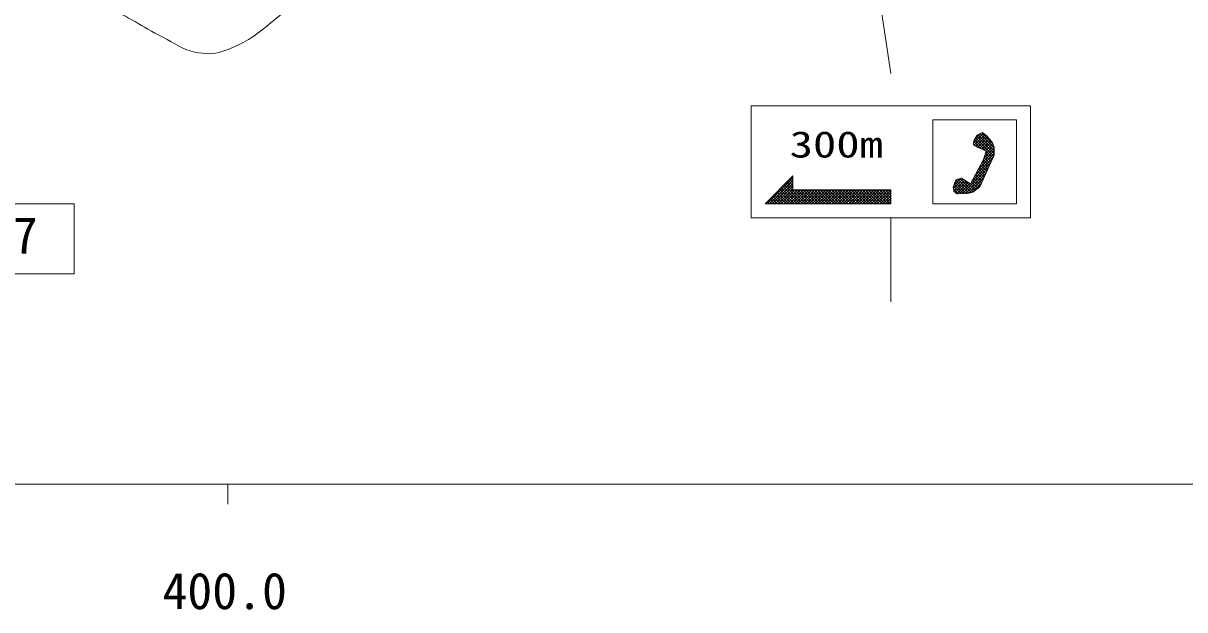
# Model space of a CAD drawing. Units: millimetres, scale not verified. Extents: x 40000 to 680000, y 20000 to 380000.
# Drawn here: x 457754 to 515924, y 198715 to 228069 of the extents above; entities that cross this region are included whole.
import ezdxf
from ezdxf.enums import TextEntityAlignment as Align

# ---------------------------------------------------------------- set-up
doc = ezdxf.new("R2010")
doc.units = ezdxf.units.MM
doc.header["$LTSCALE"] = 1000
for name, color, linetype, lineweight in [('M-BGD', 7, 'Continuous', 13), ('M-STR-HTXT', 7, 'Continuous', 13), ('M-STR-STRC', 7, 'Continuous', 13), ('M-TTL-BAND', 7, 'Continuous', 13)]:
    doc.layers.add(name, color=color, linetype=linetype, lineweight=lineweight)
doc.styles.add('ＭＳ ゴシック', font='')
doc.styles.get('ＭＳ ゴシック').set_extended_font_data('MS Gothic')

msp = doc.modelspace()

# ---------------------------------------------------------------- linework, layer by layer
at = {"layer": 'M-BGD'}
for points, knots in [([(439449, 211428), (441636, 214013), (442198, 214672), (443982, 216734), (446155, 219246), (447184, 220837), (449600, 223116), (452338, 225698), (453738, 227764), (457339, 228854), (459050, 229372), (460218, 229380), (461914, 228818), (463094, 228427), (463631, 227914), (464747, 227366), (465366, 227062), (465674, 226754), (466353, 226628), (466891, 226529), (467234, 226493), (467754, 226667), (469363, 227203), (470001, 228067), (471387, 229046), (472794, 230039), (473708, 230496), (474819, 231812), (476135, 233370), (476320, 234621), (477397, 236353), (478406, 237977), (478974, 238898), (480195, 240371), (481784, 242288), (483012, 243047), (484798, 244783), (485907, 245861), (486598, 246399), (487627, 247555), (489707, 249893), (490513, 251508), (492620, 253822), (494843, 256262), (496084, 257655), (498594, 259799), (501084, 261926), (502599, 262997), (505391, 264707), (508181, 266418), (509680, 267593), (512764, 268689), (514452, 269289), (515478, 269487), (517269, 269547), (519052, 269607), (520047, 269144), (521827, 269257), (523255, 269348), (524081, 269440), (525429, 269919), (526947, 270458), (527562, 271250), (528962, 272046), (531903, 273716), (533466, 274872), (536628, 276073), (538315, 276714), (539338, 276981), (541141, 277058), (542528, 277117), (543332, 277043), (544678, 276706), (546339, 276289), (547295, 275878), (548626, 274802), (549644, 273979), (549958, 273212), (550483, 272014), (551141, 270514), (551111, 269538), (551536, 267956), (552202, 265479), (552710, 264127), (553329, 261637), (554472, 257042), (554584, 255341), (555321, 249678)], [0, 0, 0, 0, 1, 1, 1, 2, 2, 2, 3, 3, 3, 4, 4, 4, 5, 5, 5, 6, 6, 6, 7, 7, 7, 8, 8, 8, 9, 9, 9, 10, 10, 10, 11, 11, 11, 12, 12, 12, 13, 13, 13, 14, 14, 14, 15, 15, 15, 16, 16, 16, 17, 17, 17, 18, 18, 18, 19, 19, 19, 20, 20, 20, 21, 21, 21, 22, 22, 22, 23, 23, 23, 24, 24, 24, 25, 25, 25, 26, 26, 26, 27, 27, 27, 28, 28, 28, 29, 29, 29, 29]), ([(440396, 216326), (443079, 219422), (443892, 220284), (446268, 222692), (449886, 226360), (451688, 228827), (456107, 231475), (457631, 232389), (458634, 232784), (460399, 232983), (461730, 233132), (462523, 233202), (463826, 232892), (465092, 232591), (465637, 231837), (466928, 231678), (467819, 231568), (468372, 231502), (469223, 231786), (471218, 232452), (472430, 232991), (473849, 234544), (475213, 236037), (475614, 237161), (476790, 238807), (478995, 241895), (480089, 243750), (482623, 246574), (483874, 247967), (485073, 248213), (486366, 249567), (488578, 251881), (489232, 253674), (491364, 256063), (494006, 259023), (495347, 260904), (498558, 263234), (501450, 265334), (503405, 265993), (506577, 267639), (508157, 268459), (509458, 268362), (510650, 269684), (511039, 270116), (511238, 270318), (511543, 270877)], [0, 0, 0, 0, 1, 1, 1, 2, 2, 2, 3, 3, 3, 4, 4, 4, 5, 5, 5, 6, 6, 6, 7, 7, 7, 8, 8, 8, 9, 9, 9, 10, 10, 10, 11, 11, 11, 12, 12, 12, 13, 13, 13, 14, 14, 14, 15, 15, 15, 15]), ([(441001, 219848), (441701, 220026), (441992, 220181), (442569, 220511), (443905, 221275), (444081, 222376), (445053, 223569), (446504, 225351), (447290, 226372), (448774, 228127), (449389, 228854), (449734, 229265), (450415, 229930), (452549, 232016), (453844, 233153), (456435, 234633), (458274, 235683), (459626, 235538), (461724, 235823), (464770, 236237), (466559, 235071), (469591, 235577), (470753, 235771), (471448, 235920), (472450, 236540), (473436, 237151), (473621, 237922), (474313, 238853), (475058, 239855), (475344, 240508), (476072, 241523), (477676, 243756), (478505, 245076), (480368, 247098), (482650, 249575), (484369, 250534), (486596, 253060), (488669, 255413), (489163, 257256), (491209, 259633), (492117, 260687), (492615, 261307), (493702, 262176), (494212, 262584), (494608, 262659), (495115, 263072), (495978, 263776), (496182, 264293), (496787, 265381)], [0, 0, 0, 0, 1, 1, 1, 2, 2, 2, 3, 3, 3, 4, 4, 4, 5, 5, 5, 6, 6, 6, 7, 7, 7, 8, 8, 8, 9, 9, 9, 10, 10, 10, 11, 11, 11, 12, 12, 12, 13, 13, 13, 14, 14, 14, 15, 15, 15, 16, 16, 16, 16]), ([(441884, 223733), (442463, 223875), (442707, 224015), (443190, 224286), (444523, 225034), (444637, 226182), (445552, 227407), (447040, 229397), (447640, 230701), (449309, 232543), (451333, 234777), (452543, 236049), (455101, 237642), (456399, 238451), (457269, 238685), (458751, 239063), (460230, 239441), (461080, 239689), (462607, 239708), (464101, 239727), (464887, 239088), (466381, 239087), (468248, 239085), (469570, 238641), (471123, 239676), (472124, 240342), (472218, 241198), (472917, 242176), (473745, 243335), (474096, 244073), (475031, 245149), (477882, 248430), (480210, 249526), (483500, 252367), (484282, 253042), (484850, 253295), (485497, 254100), (486703, 255602), (486974, 256724), (488073, 258306), (489590, 260488), (490310, 261184), (492472, 263494)], [0, 0, 0, 0, 1, 1, 1, 2, 2, 2, 3, 3, 3, 4, 4, 4, 5, 5, 5, 6, 6, 6, 7, 7, 7, 8, 8, 8, 9, 9, 9, 10, 10, 10, 11, 11, 11, 12, 12, 12, 13, 13, 13, 14, 14, 14, 14])]:
    msp.add_open_spline(points, degree=3, knots=knots, dxfattribs=at)
at = {"layer": 'M-STR-HTXT'}
msp.add_arc((329369, 872906), 653077, 276.47487, 292.58869, dxfattribs=at)
at = {"layer": 'M-STR-STRC'}
for p, q in [((493843, 275017), (501203, 225562)), ((494203, 223929), (508203, 223929)), ((494203, 223929), (494203, 218329)), ((508203, 223929), (508203, 218329)), ((505350, 222077), (505844, 222571)), ((505385, 221971), (505920, 222506)), ((505964, 221678), (505393, 222249)), ((505412, 222281), (505670, 222538)), ((506362, 221422), (505446, 222337)), ((505465, 221909), (505996, 222440)), ((506381, 221544), (505499, 222426)), ((505552, 221855), (506060, 222363)), ((506381, 221685), (505577, 222490)), ((505654, 221815), (506124, 222285)), ((506381, 221827), (505670, 222538)), ((506303, 222047), (505763, 222587)), ((505402, 221958), (505345, 222014)), ((505707, 221794), (505355, 222146)), ((505737, 221049), (506381, 221694)), ((505755, 221775), (506187, 222207)), ((505852, 221731), (506250, 222128)), ((505868, 221322), (506381, 221836)), ((505937, 221532), (506348, 221944)), ((505949, 221686), (506305, 222042)), ((506317, 221325), (505979, 221663)), ((505250, 220138), (506216, 221104)), ((505412, 220442), (506337, 221367)), ((505574, 220746), (506381, 221553)), ((506050, 220744), (505739, 221055)), ((506094, 220841), (505789, 221147)), ((506139, 220938), (505838, 221239)), ((506184, 221035), (505875, 221343)), ((506228, 221131), (505910, 221450)), ((506273, 221228), (505945, 221556)), ((504798, 219545), (506094, 220842)), ((504943, 219549), (505973, 220579)), ((505782, 220164), (505444, 220502)), ((505826, 220261), (505493, 220594)), ((505871, 220357), (505542, 220686)), ((505916, 220454), (505592, 220778)), ((505960, 220551), (505641, 220870)), ((506005, 220648), (505690, 220962)), ((494994, 219029), (496303, 220337)), ((495136, 219029), (496303, 220196)), ((495277, 219029), (496303, 220055)), ((495418, 219029), (496303, 219913)), ((496664, 219029), (495783, 219910)), ((496805, 219029), (495854, 219980)), ((496947, 219029), (495925, 220051)), ((496303, 219814), (495996, 220122)), ((496303, 219956), (496066, 220192)), ((496303, 220097), (496137, 220263)), ((496303, 220239), (496208, 220334)), ((496303, 220380), (496278, 220404)), ((504335, 219790), (504816, 220270)), ((504706, 219543), (504339, 219910)), ((504352, 219948), (504717, 220312)), ((504359, 219672), (504903, 220216)), ((504843, 219546), (504376, 220014)), ((504981, 219550), (504413, 220118)), ((504431, 220168), (504519, 220256)), ((504431, 219602), (504990, 220161)), ((505105, 219568), (504450, 220222)), ((504509, 219539), (505077, 220107)), ((505219, 219595), (504549, 220265)), ((504653, 219541), (505164, 220052)), ((505328, 219627), (504659, 220296)), ((505407, 219690), (504845, 220252)), ((505103, 219567), (505852, 220316)), ((505485, 219753), (505198, 220041)), ((505564, 219816), (505247, 220133)), ((505289, 219612), (505731, 220054)), ((505643, 219878), (505296, 220225)), ((505692, 219970), (505345, 220317)), ((505737, 220067), (505395, 220409)), ((495533, 219029), (495218, 219344)), ((495674, 219029), (495288, 219415)), ((495816, 219029), (495359, 219485)), ((495957, 219029), (495430, 219556)), ((496098, 219029), (495501, 219627)), ((495560, 219029), (496303, 219772)), ((496240, 219029), (495571, 219697)), ((496381, 219029), (495642, 219768)), ((495701, 219029), (496401, 219729)), ((496523, 219029), (495713, 219839)), ((495843, 219029), (496543, 219729)), ((495984, 219029), (496684, 219729)), ((496125, 219029), (496825, 219729)), ((496267, 219029), (496967, 219729)), ((497088, 219029), (496388, 219729)), ((496408, 219029), (497108, 219729)), ((497230, 219029), (496530, 219729)), ((496550, 219029), (497250, 219729)), ((497371, 219029), (496671, 219729)), ((496691, 219029), (497391, 219729)), ((497513, 219029), (496813, 219729)), ((496833, 219029), (497533, 219729)), ((497654, 219029), (496954, 219729)), ((496974, 219029), (497674, 219729)), ((497795, 219029), (497095, 219729)), ((497115, 219029), (497815, 219729)), ((497937, 219029), (497237, 219729)), ((497257, 219029), (497957, 219729)), ((498078, 219029), (497378, 219729)), ((497398, 219029), (498098, 219729)), ((498220, 219029), (497520, 219729)), ((497540, 219029), (498240, 219729)), ((498361, 219029), (497661, 219729)), ((497681, 219029), (498381, 219729)), ((498503, 219029), (497803, 219729)), ((497823, 219029), (498523, 219729)), ((498644, 219029), (497944, 219729)), ((497964, 219029), (498664, 219729)), ((498785, 219029), (498085, 219729)), ((498105, 219029), (498805, 219729)), ((498927, 219029), (498227, 219729)), ((498247, 219029), (498947, 219729)), ((499068, 219029), (498368, 219729)), ((498388, 219029), (499088, 219729)), ((499210, 219029), (498510, 219729)), ((498530, 219029), (499230, 219729)), ((499351, 219029), (498651, 219729)), ((498671, 219029), (499371, 219729)), ((499492, 219029), (498792, 219729)), ((498812, 219029), (499512, 219729)), ((499634, 219029), (498934, 219729)), ((498954, 219029), (499654, 219729)), ((499775, 219029), (499075, 219729)), ((499095, 219029), (499795, 219729)), ((499917, 219029), (499217, 219729)), ((499237, 219029), (499937, 219729)), ((500058, 219029), (499358, 219729)), ((499378, 219029), (500078, 219729)), ((500200, 219029), (499500, 219729)), ((499520, 219029), (500220, 219729)), ((500341, 219029), (499641, 219729)), ((499661, 219029), (500361, 219729)), ((500482, 219029), (499782, 219729)), ((499802, 219029), (500502, 219729)), ((500624, 219029), (499924, 219729)), ((499944, 219029), (500644, 219729)), ((500765, 219029), (500065, 219729)), ((500085, 219029), (500785, 219729)), ((500907, 219029), (500207, 219729)), ((500227, 219029), (500927, 219729)), ((501048, 219029), (500348, 219729)), ((500368, 219029), (501068, 219729)), ((501190, 219029), (500490, 219729)), ((500510, 219029), (501203, 219722)), ((501203, 219157), (500631, 219729)), ((500651, 219029), (501203, 219581)), ((501203, 219298), (500772, 219729)), ((500792, 219029), (501203, 219439)), ((501203, 219440), (500914, 219729)), ((501203, 219581), (501055, 219729)), ((501203, 219723), (501197, 219729)), ((504568, 219539), (504340, 219767)), ((451906, 219026), (460306, 219026)), ((460306, 219026), (460306, 215526)), ((494967, 219029), (494935, 219061)), ((495108, 219029), (495006, 219132)), ((495250, 219029), (495076, 219202)), ((495391, 219029), (495147, 219273)), ((500934, 219029), (501203, 219298)), ((501075, 219029), (501203, 219156)), ((508203, 218329), (494203, 218329)), ((499803, 218329), (500503, 218329)), ((501203, 218329), (501203, 214129)), ((460306, 215526), (451906, 215526))]:
    msp.add_line(p, q, dxfattribs=at)
for points in [[(507503, 223229), (503303, 223229), (503303, 219029), (507503, 219029)], [(505802, 222608), (505520, 222460), (505358, 222190), (505345, 222002), (505520, 221867), (505762, 221773), (505982, 221670), (505845, 221252), (505194, 220033), (504739, 220319), (504456, 220238), (504321, 219861), (504362, 219659), (504510, 219538), (505035, 219551), (505318, 219618), (505654, 219888), (506381, 221463), (506381, 221867), (506287, 222083), (506004, 222433)], [(501203, 219729), (496303, 219729), (496303, 220429), (494903, 219029), (501203, 219029)]]:
    msp.add_lwpolyline(points, close=True, dxfattribs=at)
at = {"layer": 'M-TTL-BAND'}
for p, q in [((40000, 205000), (579000, 205000)), ((468000, 205000), (468000, 204000))]:
    msp.add_line(p, q, dxfattribs=at)

# ---------------------------------------------------------------- texts
at = {"layer": 'M-STR-STRC', "style": 'ＭＳ ゴシック', "width": 1.3}
msp.add_text('300m', height=1320, dxfattribs=at).set_placement((498473, 222007), align=Align.MIDDLE_CENTER)
at = {"layer": 'M-STR-STRC', "style": 'ＭＳ ゴシック'}
msp.add_text('19.7', height=1833, dxfattribs=at).set_placement((453493, 215990), align=Align.BOTTOM_LEFT)
at = {"layer": 'M-TTL-BAND', "style": 'ＭＳ ゴシック'}
msp.add_text('400.0', height=1833, dxfattribs=at).set_placement((467844, 198195), align=Align.BOTTOM_CENTER)

doc.saveas('drawing.dxf')
